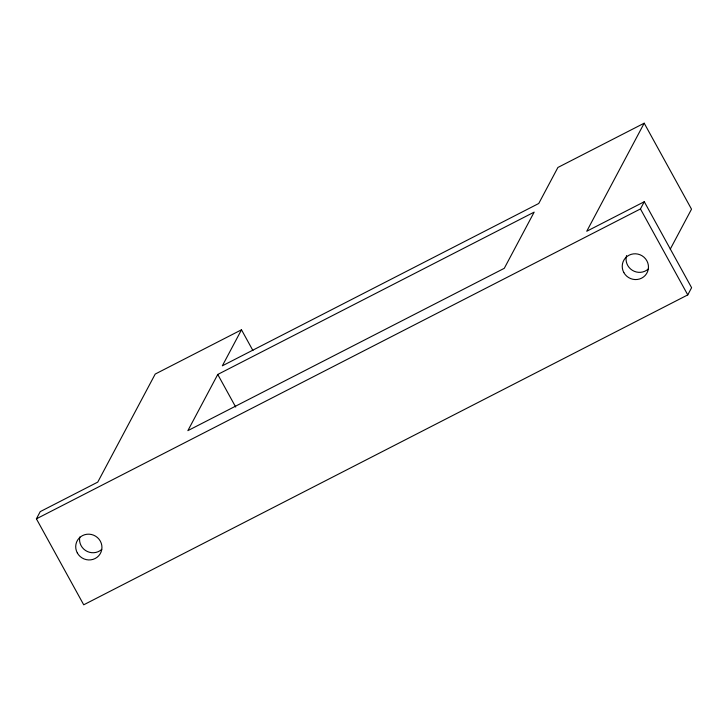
<?xml version="1.0" encoding="UTF-8"?>
<svg xmlns="http://www.w3.org/2000/svg" width="728" height="728" viewBox="0 0 728 728"><rect width="100%" height="100%" fill="white"/><g stroke="black" fill="none" stroke-linecap="round" stroke-linejoin="round"><path stroke-width="1.09" d="M670.242 249.185L691.518 209.173L644.198 123.196L586.75 231.249L644.28 201.729L691.6 287.706L687.769 294.904L83.72 604.804L36.4 518.827L40.231 511.629L97.761 482.109L155.21 374.065L241.496 329.793L252.925 350.55M217.754 374.456L187.879 430.639L504.286 268.314L534.161 212.13L217.754 374.456L235.708 407.061M241.496 329.793L222.349 365.811L538.756 203.485L557.903 167.467L644.198 123.196M36.4 518.827L640.449 208.936L644.28 201.729M640.449 208.936L687.769 294.904M101.729 549.403A13.213 12.804 28 0 1 79.789 537.009M648.248 269.023A13.213 12.804 28 0 1 626.581 255.546M623.841 272.581A13.213 12.804 28 0 0 646.564 273.655A13.213 12.804 28 0 0 635.635 253.799A13.213 12.804 28 0 0 623.841 272.581M77.323 552.962A13.213 12.804 28 0 0 100.045 554.035A13.213 12.804 28 0 0 89.116 534.179A13.213 12.804 28 0 0 77.323 552.962"/></g></svg>
